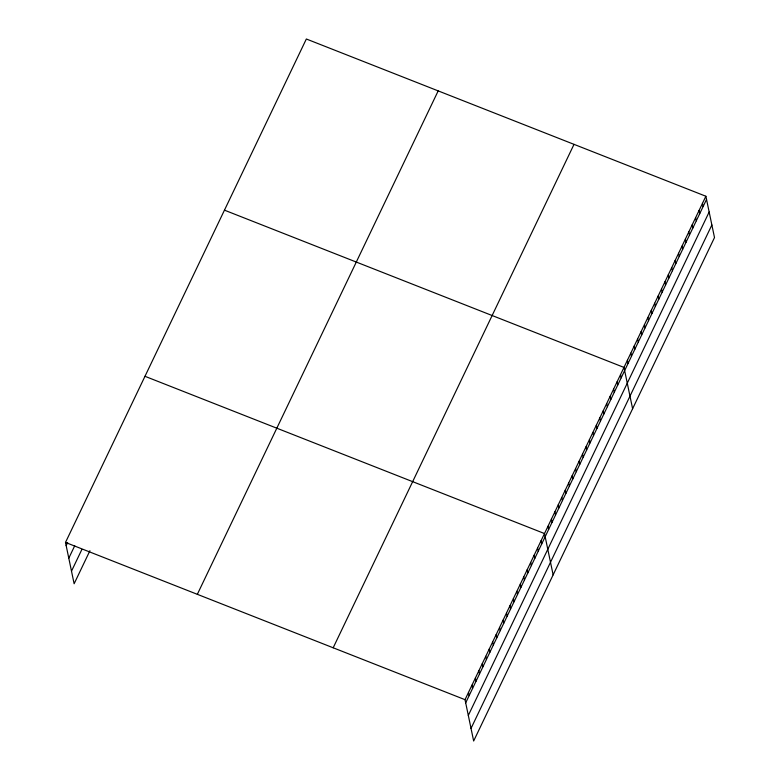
<?xml version="1.0" encoding="UTF-8"?>
<svg xmlns="http://www.w3.org/2000/svg" width="780" height="780" viewBox="0 0 780 780"><rect width="100%" height="100%" fill="white"/><g stroke="black" fill="none" stroke-linecap="round" stroke-linejoin="round"><path stroke-width="1.17" d="M89.924 550.729L74.129 583.752L65.501 542.432L306.345 39L705.871 196.248L714.5 237.569L473.655 741L465.026 699.679L705.871 196.248M66.163 545.6L67.645 542.5M68.786 558.188L74.714 545.805M71.497 571.155L81.871 549.49M197.34 594.321L438.185 90.889M333.177 647.79L574.021 144.358M465.689 702.848L706.534 199.417M468.312 715.435L709.157 212.004M471.023 728.413L711.867 224.981M224.455 210.161L623.981 367.419L632.609 408.74M144.973 376.301L544.499 533.549L553.137 574.87M65.501 542.432L465.026 699.679M702.458 203.385L703.121 206.554M699.046 210.512L699.709 213.681M695.633 217.649L696.296 220.808M692.221 224.776L692.884 227.945M688.808 231.913L689.471 235.072M685.396 239.041L686.059 242.209M681.983 246.178L682.646 249.337M678.571 253.305L679.234 256.474M675.158 260.432L675.821 263.601M671.746 267.569L672.409 270.738M668.333 274.697L668.996 277.865M664.921 281.834L665.584 285.002M661.518 288.961L662.171 292.13M658.106 296.098L658.759 299.267M654.693 303.225L655.346 306.394M651.28 310.362L651.943 313.531M647.868 317.489L648.531 320.658M644.456 324.626L645.118 327.795M641.043 331.753L641.706 334.922M637.63 338.89L638.293 342.059M634.218 346.018L634.881 349.186M630.806 353.155L631.468 356.323M627.393 360.282L628.056 363.451M620.529 374.634L621.192 377.803M617.068 381.859L617.731 385.027M613.616 389.084L614.279 392.252M610.155 396.308L610.818 399.477M606.703 403.533L607.367 406.702M603.252 410.758L603.905 413.917M599.791 417.973L600.454 421.142M596.339 425.197L597.002 428.366M592.878 432.422L593.541 435.591M589.426 439.647L590.09 442.816M585.965 446.872L586.628 450.04M582.514 454.096L583.177 457.255M579.062 461.311L579.716 464.48M575.601 468.536L576.264 471.705M572.149 475.761L572.812 478.93M568.688 482.986L569.351 486.154M565.237 490.21L565.9 493.379M561.775 497.435L562.438 500.594M558.324 504.65L558.987 507.819M554.873 511.875L555.535 515.044M551.411 519.1L552.074 522.268M547.96 526.325L548.623 529.493M541.047 540.774L541.71 543.933M537.596 547.989L538.249 551.158M534.134 555.214L534.797 558.383M530.683 562.438L531.346 565.607M527.221 569.663L527.885 572.832M523.77 576.888L524.433 580.057M520.309 584.113L520.972 587.272M516.857 591.328L517.52 594.496M513.406 598.553L514.059 601.721M509.944 605.777L510.608 608.946M506.493 613.002L507.156 616.171M503.032 620.227L503.695 623.395M499.58 627.451L500.243 630.611M496.119 634.667L496.782 637.835M492.668 641.891L493.331 645.06M489.216 649.116L489.869 652.285M485.755 656.341L486.418 659.509M482.303 663.566L482.966 666.734M478.842 670.79L479.505 673.949M475.39 678.005L476.053 681.174M471.939 685.23L472.592 688.399M468.478 692.455L469.141 695.624"/></g></svg>
